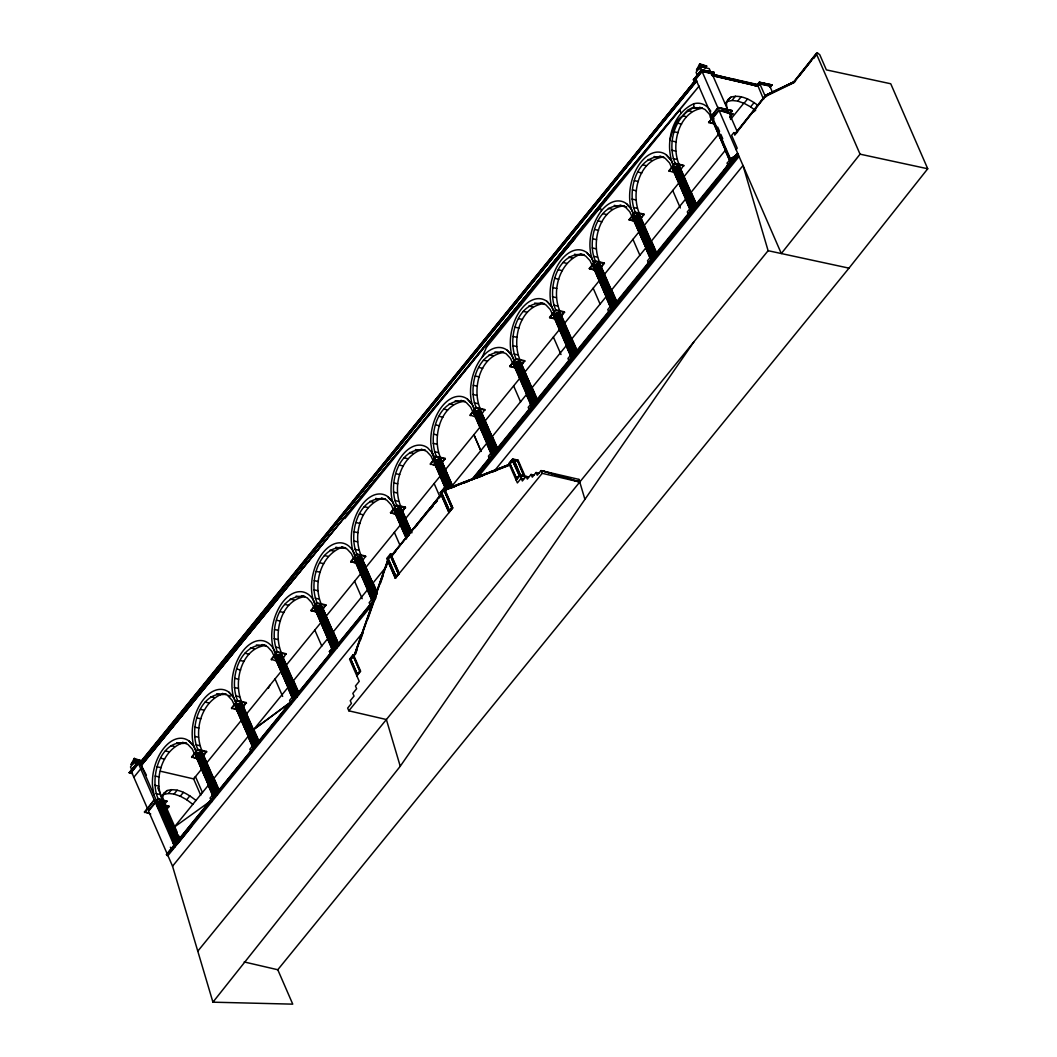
<?xml version="1.0" encoding="UTF-8"?>
<svg xmlns="http://www.w3.org/2000/svg" width="1057" height="1057" viewBox="0 0 1057 1057"><rect width="100%" height="100%" fill="white"/><g stroke="black" fill="none" stroke-linecap="round" stroke-linejoin="round"><path stroke-width="1.5" d="M395.305 507.968L392.675 501.943A36.81 22.197 -76.9 0 1 399.942 458.579A36.81 22.197 -76.9 0 1 427.689 447.851L432.445 453.096L435.074 459.121L432.392 453.149L430.86 443.94A36.81 22.197 -76.9 0 1 442.394 406.02A36.81 22.197 -76.9 0 1 467.392 399.07L472.175 404.303L474.791 410.341L472.162 404.316A36.81 22.197 -76.9 0 1 479.429 360.952A36.81 22.197 -76.9 0 1 507.175 350.211L511.945 355.456L514.561 361.481L511.932 355.469A36.81 22.197 -76.9 0 1 519.212 312.106A36.81 22.197 -76.9 0 1 546.945 301.364L551.714 306.609L554.344 312.634L551.714 306.596A36.81 22.197 -76.9 0 1 558.981 263.246A36.81 22.197 -76.9 0 1 586.727 252.517L591.497 257.749L594.113 263.788C585.855 246.691 590.572 225.471 601.499 210.62A36.81 22.197 -76.9 0 1 626.497 203.657L631.267 208.903L633.883 214.928L631.254 208.916A36.81 22.197 -76.9 0 1 638.52 165.553A36.81 22.197 -76.9 0 1 666.267 154.811L671.036 160.043L673.666 166.081C664.021 144.928 671.605 113.839 693.722 103.784L693.815 107.642C673.811 116.851 666.967 144.849 675.436 164.126M157.797 805.011L156.964 803.043L155.471 802.699L148.588 811.142L172.542 866.198L212.933 1002.181L292.749 1004.15L277.78 969.745L848.996 268.148L927.729 168.763L890.747 83.767L826.363 69.881L819.783 54.753L817.471 52.89L793.741 82.75L765.096 96.649L734.853 134.82L734.879 133.856M444.614 490.369L510.518 463.957L444.878 489.444M444.865 490.065L509.765 465.133L510.042 464.208M162.765 804.39L164.218 804.734L167.085 801.206L158.339 799.184C148.984 779.709 159.316 738.05 186.574 743.177L180.707 743.573L176.796 742.661M162.329 800.057C153.873 780.779 160.704 752.769 180.707 743.573M198.214 750.272C188.318 730.149 199.284 690.036 226.37 694.29L220.517 694.7L216.593 693.788M202.125 751.17C193.669 731.893 200.5 703.896 220.517 694.7M237.984 701.412C228.391 681.461 238.459 642.92 264.831 645.14M241.894 702.324C232.831 682.452 241.366 647.69 266.139 645.444M277.753 652.565C268.161 632.615 278.242 594.06 304.601 596.293M281.677 653.477C272.812 633.87 280.739 600.482 304.456 596.69M317.523 603.719C307.64 583.596 318.606 543.483 345.692 547.737L339.825 548.147L335.915 547.235M321.447 604.617C312.991 585.34 319.822 557.343 339.825 548.147M357.306 554.859C347.409 534.75 358.389 494.636 385.461 498.891L379.608 499.287L375.684 498.375M361.217 555.771C352.761 536.494 359.605 508.496 379.608 499.287M397.075 506.012C387.192 485.89 398.159 445.777 425.231 450.044L419.378 450.441L415.454 449.529M400.999 506.924C392.53 487.647 399.374 459.636 419.378 450.441M436.792 457.232C427.2 437.281 437.281 398.727 463.64 400.96M440.716 458.143C431.639 438.272 440.174 403.497 464.948 401.264M476.562 408.385C466.969 388.421 477.051 349.88 503.423 352.1M479.904 407.91C472.056 388.474 480.01 356.103 503.264 352.51M516.345 359.525C506.752 339.574 516.82 301.034 543.192 303.253M520.255 360.437C511.192 340.565 519.714 305.803 544.5 303.557M556.114 310.679C546.231 290.556 557.198 250.443 584.27 254.711L578.417 255.107L574.493 254.195M560.038 311.59C551.569 292.313 558.413 264.303 578.417 255.107M595.884 261.832C585.155 241.445 598.698 197.633 626.709 206.961M599.808 262.731C590.731 242.859 599.266 208.097 624.04 205.851M635.667 212.972C626.074 193.021 636.142 154.481 662.514 156.7M639.577 213.884C630.5 194.012 639.036 159.25 663.822 157.004M679.347 165.037C670.482 145.43 678.422 112.042 702.125 108.25M349.629 659.264L353.408 654.627L349.629 659.264L359.235 681.342L355.456 685.993L356.632 688.715L352.853 693.366L354.042 696.087L350.25 700.725L351.439 703.447L347.661 708.098L348.836 710.819L386.373 719.526L400.246 766.272L212.933 1002.181M523.479 478.834L521.154 478.293L517.375 482.943L508.945 463.587L512.724 458.936L518.115 460.191L525.355 476.826L519.965 475.571L516.186 480.222M765.096 96.649L765.572 95.249L795.432 81.429M669.847 140.687C670.944 134.9 677.788 111.751 686.27 116.851M175.37 842.178L176.03 839.866L178.831 840.513M163.042 803.981C164.073 800.387 158.339 800.955 156.964 803.043L173.784 841.755L173.11 842.68M163.861 805.936L163.743 804.086M213.118 795.829L195.783 756.112C194.964 751.791 205.084 750.496 202.257 755.478M252.887 746.969L235.552 707.252C235.116 703.883 242.04 701.412 242.674 705.27M292.379 697.58L275.335 658.405C274.661 654.679 283.17 652.499 282.245 657.097M332.149 648.721L315.105 609.559C314.867 606.374 320.456 604.036 322.187 606.929L334.633 635.561M371.932 599.874L354.875 560.699C354.439 557.33 361.349 554.859 361.996 558.717L372.487 582.817M410.288 529.451L401.766 509.87C401.132 506.012 394.208 508.483 394.657 511.852L406.456 538.978M401.766 509.87L401.132 511.218M445.512 488.678L434.374 463.072C434.136 459.901 439.725 457.549 441.443 460.456L452.594 486.061M491.465 453.942L474.144 414.225C473.708 410.856 480.618 408.372 481.252 412.23L496.341 446.886M481.054 412.917L481.252 412.23M531.248 405.082L513.913 365.365C513.477 361.996 520.388 359.525 521.035 363.383L534.142 393.521M491.809 454.272L474.302 412.904M520.388 364.744L521.035 363.383M571.018 356.235L553.696 316.519C553.247 313.149 560.17 310.679 560.805 314.537M610.51 306.834L593.466 267.672C592.647 263.352 602.754 262.057 599.94 267.038M642.775 223.529L640.146 217.504C641.084 212.906 632.562 215.086 633.235 218.812L650.57 258.529M690.34 209.682L673.018 169.966C672.344 166.24 680.853 164.06 679.928 168.658M730.07 160.889L712.735 121.172L713.977 118.543L712.907 118.252M354.069 656.133L387.708 560.25L388.474 560.395L386.849 565.033M387.893 560.263L353.963 655.935M355.06 654.389L388.157 560.316M355.377 654.468L357.002 649.844M360.252 640.595L362.974 632.879M367.849 619.006L377.072 592.779M380.335 583.53L383.044 575.827M195.981 800.453C188.054 794.164 177.682 787.412 167.138 790.57L164.112 793.067L162.765 796.872L163.055 800.083M441.364 494.108L391.671 555.876L392.583 555.163M482.177 357.174L486.471 347.251L699.126 86.066L612.756 189.586L141.189 765.532L526.386 295.669L574.929 238.618L574.625 236.424L141.189 765.532M268.412 688.266L269.839 685.319M141.189 760.736L134.239 758.437L130.936 764.66L135.071 759.415L141.189 760.736L139.537 762.837M706.737 66.129L699.787 63.83L696.471 70.053L700.619 64.807L706.737 66.129L705.072 68.229M734.1 159.065L736.94 153.926L738.077 154.19L734.073 159.105L736.94 153.926L738.407 154.943L474.791 478.702M157.123 805.936L159.898 803.664L162.567 803.399M157.837 807.588L158.273 806.914M158.167 808.354L158.854 807.429L173.784 841.755M400.246 766.272L693.947 341.781M718.179 178.646L715.285 182.663L718.192 178.646M728.788 163.914L720.108 175.977L728.788 163.914L729.951 164.165L732.369 161.192L731.233 160.928L731.774 161.932L712.762 118.225L710.37 117.129L718.165 107.55L731.972 110.562L730.453 113.429M157.942 807.852L158.471 807.152M158.074 808.156L158.59 807.456M770.13 87.07L771.835 84.917L759.362 82.221L757.393 84.52L763.603 99.398M770.262 87.374L771.835 84.917L769.615 85.762L761.146 83.926M134.728 758.543L133.909 758.86M140.779 762.612L134.966 761.357L130.513 766.959L132.019 770.408M133.499 763.683L135.573 761.066L138.626 761.714M700.276 63.935L699.457 64.252M711.242 73.224L709.234 68.626L700.5 66.75L696.061 72.352L697.554 75.8M699.034 69.075L701.108 66.459L704.16 67.106M597.945 210.33L597.218 208.665L597.892 210.409L600.178 207.595L601.499 210.62M700.5 66.75L702.086 71.466L695.783 79.209L696.246 80.292L693.551 80.041L701.544 69.749L714.056 72.444L711.348 74.664L712.735 74.254L708.903 72.286M702.509 71.347L711.85 73.29L714.056 72.444L711.81 74.545L757.525 84.824L759.494 82.525L771.835 84.917L769.628 85.762L772.39 92.078M728.656 113.007L719.064 110.483L712.762 118.225M733.888 133.063L736.623 133.142M734.747 134.107L765.572 95.249L767.223 95.606M734.747 134.437L765.929 95.143M753.575 112.002L755.61 109.439M736.108 149.645L737.231 148.231L731.629 135.375L733.875 132.548L734.853 134.82M816.731 52.916L793.767 81.878L765.109 95.777M816.374 53.669L793.701 82.287L765.043 96.187M799.079 76.104L811.34 60.632M813.388 58.056L815.436 55.466M813.837 58.201L815.885 55.611M816.48 54.052L860.054 154.163L781.321 253.548L719.064 110.483M712.22 75.655L757.869 86.238L757.393 84.52L712.841 74.452L714.056 72.444L712.695 74.149L757.869 86.238L759.864 83.926L759.415 82.327L759.732 83.635L757.618 86.212M734.153 80.464L735.064 79.341M478.491 348.704L695.559 80.187L693.418 79.724L701.676 70.053L714.188 72.748L711.982 73.594L702.086 71.466L718.152 108.395M597.892 210.409L600.178 207.595M156.634 801.1L154.018 795.062L152.485 785.853A36.81 22.197 -76.9 0 1 164.02 747.933A36.81 22.197 -76.9 0 1 189.018 740.983L193.814 746.189L196.43 752.227L193.814 746.189A36.81 22.197 -76.9 0 1 201.068 702.839A36.81 22.197 -76.9 0 1 228.814 692.097L233.584 697.329L236.213 703.367L233.571 697.356L228.814 692.097M191.568 826.548L177.682 843.645L176.03 839.866L173.163 843.38M132.495 773.658L129.271 772.641L137.965 761.952L140.211 762.744L695.559 80.187L140.079 762.441L140.462 763.867M138.348 763.379L131.478 771.821L129.271 772.641L132.402 773.433M131.544 771.927L137.965 761.952L129.403 772.944L131.61 772.125L138.493 763.683L140.304 763.101L696.246 80.292M154.005 794.97L140.462 763.867L695.744 81.878M146.408 775.191L140.462 763.867L695.704 81.918M138.018 762.057L138.493 763.683L140.607 764.185L696.88 80.953M133.843 777.265L140.726 768.822M344.833 518.67L612.756 189.586L679.73 109.888L681.038 112.914M150.728 813.982L144.439 811.987L153.952 800.294L156.502 801.431L158.074 798.577L156.238 800.823M144.703 812.582L153.952 800.294M710.634 117.737L718.165 107.55L731.972 110.562M197.712 758.913L191.608 756.944L197.751 749.4L206.511 751.435L203.697 755.808M242.449 708.216L246.281 702.588L237.534 700.553L231.391 708.098L237.481 710.053M283.25 658.115L286.051 653.728L277.304 651.707L271.16 659.251L277.251 661.206M317.034 612.36L310.93 610.391L317.074 602.847L325.833 604.881L323.019 609.255M356.804 563.5L350.713 561.544L356.856 554L365.603 556.035L362.789 560.408M396.573 514.653L390.482 512.698L396.626 505.154L405.373 507.175L402.572 511.562M441.258 464.036L445.089 458.394L436.343 456.373L430.199 463.917L436.29 465.873M481.027 415.176L484.859 409.548L476.112 407.513L469.969 415.057L476.073 417.026M515.842 368.166L509.738 366.211L515.882 358.667L524.642 360.701L521.828 365.075M561.597 316.228L564.412 311.841L555.665 309.82L549.521 317.364L555.612 319.32M595.395 270.473L589.291 268.504L595.435 260.96L604.181 262.995L601.38 267.368M635.165 221.613L629.06 219.658L635.204 212.113L643.964 214.148L641.15 218.522M679.902 170.93L683.734 165.288L674.987 163.267L668.843 170.811L674.934 172.767M714.664 123.973L708.824 122.612L712.193 117.552L710.37 117.129M148.324 810.547L154.216 803.307M713.33 116.587L718.8 109.875M191.872 757.552L197.751 749.4M231.655 708.705L237.534 700.553M271.424 659.845L277.304 651.707M311.194 610.999L317.074 602.847M350.964 562.152L356.856 554M390.746 513.292L396.626 505.154M430.463 464.512L436.343 456.373M470.233 415.665L476.112 407.513M510.002 366.819L515.882 358.667M549.785 317.959L555.665 309.82M589.555 269.112L595.435 260.96M629.325 220.266L635.204 212.113M669.107 171.419L674.987 163.267M708.824 122.612L712.458 118.159M162.527 795.009L164.112 793.067M725.34 103.163L730.916 97.165C740.547 94.218 750.404 99.662 757.882 105.383M158.642 800.955L161.602 801.14M161.959 796.119L167.138 790.57M394.261 511.562L406.588 538.423M632.839 218.522L650.901 258.859M727.414 101.472L731.986 100.481L735.487 96.174M163.98 794.454L168.446 793.477L171.617 789.592M203.433 755.2L206.511 751.435M243.202 706.353L246.281 702.588M322.755 608.647L325.833 604.881M402.307 510.954L405.373 507.175M442.024 462.173L445.089 458.394M521.563 364.467L524.642 360.701M561.346 315.62L564.412 311.841M601.116 266.76L604.181 262.995M640.886 217.914L643.964 214.148M731.986 100.481L737.68 101.089L741.182 96.782M168.446 793.477L174.022 794.071L177.193 790.187M164.707 805.659L164.628 804.813L169.107 806.399L166.041 810.177M729.7 117.195L732.765 113.429L729.964 117.803M200.764 795.287L193.629 778.903L202.733 767.739M206.366 763.273L241.762 719.804M245.858 714.77L282.179 670.164M286.262 665.144L320.932 622.56M326.032 616.297L360.701 573.713M364.784 568.692L401.501 523.611M405.584 518.591L440.24 476.02M445.341 469.77L480.539 426.526M484.648 421.479L520.123 377.904M524.285 372.791L559.708 329.282M563.592 324.512L600.336 279.392M604.393 274.41L640.08 230.571M644.083 225.656L679.519 182.148M683.033 177.827L719.209 133.393M730.519 119.494L744.102 102.82M193.986 778.481L195.492 776.631L202.468 792.658M737.68 101.089L744.049 103.282L747.563 98.975M174.022 794.071L180.271 796.212L183.429 792.327M744.049 103.282L750.615 106.863L754.13 102.555M180.271 796.212L186.706 799.726L189.864 795.842M441.403 494.795L449.014 512.592L440.227 492.747L444.006 488.096L446.781 488.744M387.668 558.691L390.641 555.52L398.542 573.674L395.899 576.924L387.668 558.691L395.899 576.924M441.205 492.945L444.165 489.787L452.052 507.928L449.423 511.165L441.205 492.945L449.423 511.165M387.998 558.77L390.641 555.52M441.522 493.024L444.165 489.787M391.552 555.387L441.522 493.989M441.734 493.949L391.513 555.837L399.269 573.687L390.482 553.842L386.703 558.492L395.331 578.298L452.806 507.941L445.037 490.104M393.614 553.894L395.688 551.358M414.331 528.447L437.136 500.45M439.21 497.9L441.284 495.35M430.199 509.527L433.304 505.708M435.378 503.158L437.453 500.608M179.849 839.76L174.233 827.142L208.242 785.391L213.052 796.449M386.505 566.433L373.108 582.883L376.715 591.167M452.594 485.255L486.59 443.504L491.413 454.563M218.535 791.64L215.813 791.006L210.079 798.048L211.717 801.827M258.304 742.794L255.583 742.159L249.848 749.202L251.5 752.98M298.074 693.934L295.352 693.313L289.618 700.342L291.27 704.134M330.497 654.019L329.401 651.495L335.135 644.453L339.205 645.404M496.882 449.753L494.161 449.119L488.44 456.162L490.078 459.94M538.026 401.224L533.944 400.273L528.209 407.315L529.306 409.839M576.435 352.047L573.713 351.426L567.979 358.455L569.631 362.247M616.205 303.2L613.483 302.566L607.762 309.609L608.858 312.132M655.987 254.354L653.266 253.72L647.531 260.762L649.17 264.541M695.757 205.494L693.035 204.873L687.301 211.902L688.953 215.694M374.799 598.711L166.464 854.584L166.795 855.338L167.931 855.602L373.055 603.666M471.488 479.944L736.94 153.926M375.169 598.672L166.464 854.584L167.614 854.849M472.215 479.68L737.271 154.679L472.849 479.442M166.795 855.338L374.997 599.623M168.591 853.646L176.545 844.292M395.569 576.845L398.212 573.594L390.31 555.44M449.093 511.086L451.722 507.849L443.834 489.708M395.331 578.298L399.11 573.647M448.855 512.566L452.634 507.902L444.006 488.096L444.112 489.008M477.381 477.856L739.068 156.449M172.542 866.198L363.331 631.861M494.887 470.286L743.018 165.526L768.109 250.694L197.778 951.181M508.945 463.587L512.724 458.936L522.343 481.014L526.122 476.377L528.447 476.905M350.514 659.317L353.487 656.146L350.845 659.396L357.438 674.525L350.845 659.396M509.844 463.64L512.486 460.39L519.397 475.597L516.754 478.834L509.844 463.64L516.754 478.834M510.174 463.706L513.24 459.887L518.115 460.191M513.887 459.887L520.467 475.003L524.193 475.861L520.229 475.28L513.887 459.887L517.626 460.76L524.47 476.773M523.968 476.152L517.626 460.76M357.107 674.458L359.75 671.208L353.17 656.067M516.437 478.768L519.066 475.518M358.31 673.441L360.08 671.287L354.148 657.665M356.87 675.899L360.648 671.261L353.408 654.627M534.195 475.161L531.09 474.448L527.311 479.098L526.122 476.377M539.255 473.272L536.058 472.519L532.279 477.169L531.09 474.448M541.025 470.603L542.201 473.325L579.764 482.032L578.985 479.402L541.025 470.603L537.247 475.24L536.058 472.519M348.836 710.819L542.201 473.325M340.83 641.678L342.904 639.194M301.047 690.525L298.972 693.009L293.555 680.589L327.551 638.838L332.374 649.896M303.134 688.054L306.253 684.328M308.34 681.844L310.414 679.374M275.851 722.023L278.969 718.298M222.538 786.989L219.42 790.715L214.016 778.282L248.012 736.531L252.227 746.216M129.271 772.641L138.097 762.256L140.079 762.441L140.475 763.867M179.65 839.562L185.913 832.176M188.014 829.732L190.101 827.261M754.473 85.511L757.737 85.934L759.732 83.635M682.36 115.94L687.79 110.073L693.815 107.034M440.227 492.747L443.781 489.417M730.916 97.165L727.824 99.702L726.436 103.586L726.872 108.514M166.544 808.433L169.107 806.399L164.892 805.421M794.217 81.336L793.741 82.75M174.233 827.142L211.281 800.493M533.64 402.876L532.847 403.43L515.155 362.749M329.401 651.495L331.647 650.227M166.53 807.786L169.107 806.399M765.294 95.46L794.996 81.27M447.455 488.744L509.58 464.684M444.627 490.012L509.778 464.776M450.982 488.043L455.527 486.286M464.618 482.772L469.163 481.001M478.253 477.487L482.798 475.729M491.901 472.202L496.446 470.444M711.889 73.409L714.096 72.55M445.103 489.272L446.437 489.814M387.708 560.25L395.49 578.338M735.117 133.684L735.857 133.671M160.809 803.399L161.721 803.307M702.284 107.854L693.815 107.642L697.739 108.554M730.902 158.999L727.031 163.108L728.352 166.134M721.627 110.483L728.709 112.016M860.054 154.163L927.729 168.763M768.109 250.694L848.996 268.148M718.43 108.158L732.237 111.17M712.55 75.457L757.79 86.04L757.525 84.824M724.283 112.002L733.029 114.024M687.896 110.628L691.807 111.527M708.56 122.017L714.889 123.484M677.656 123.193L681.58 124.092M674.168 131.781L678.092 132.68M672.173 141.03L676.084 141.942M671.816 150.213L675.727 151.125M673.124 158.59L677.048 159.501M654.045 156.489L657.969 157.401M675.251 163.861L683.998 165.896M648.113 159.475L652.037 160.387M642.577 164.8L646.501 165.698M637.886 172.04L641.81 172.952M634.398 180.628L638.322 181.54M632.39 189.877L636.314 190.788M632.033 199.06L635.957 199.971M633.354 207.449L637.279 208.348M614.276 205.349L618.186 206.26M635.468 212.721L644.228 214.743M608.343 208.321L612.254 209.233M602.807 213.646L606.731 214.558M629.06 219.658L634.9 221.005M598.117 220.887L602.028 221.798M594.629 229.475L598.539 230.386M592.62 238.737L596.544 239.635M592.264 247.906L596.188 248.818M593.585 256.296L597.496 257.208M595.699 261.568L604.445 263.603M568.574 257.181L572.484 258.08M563.037 262.493L566.948 263.404M589.291 268.504L595.131 269.865M558.334 269.746L562.258 270.645M554.846 278.335L558.77 279.233M552.851 287.583L556.762 288.495M552.494 296.766L556.405 297.678M553.802 305.143L557.726 306.054M534.723 303.042L538.647 303.954M555.929 310.414L564.676 312.449M528.791 306.028L532.715 306.94M523.268 311.353L527.179 312.251M550.974 317.695L553.894 318.382M518.564 318.593L522.488 319.505M515.076 327.181L519 328.093M513.068 336.43L516.992 337.342M512.711 345.613L516.635 346.524M514.032 354.003L517.956 354.901M494.953 351.902L498.864 352.813M516.146 359.274L524.906 361.296M489.021 354.875L492.945 355.786M509.738 366.211L515.578 367.559M483.485 360.199L487.409 361.111M478.795 367.44L482.705 368.351M475.306 376.028L479.217 376.939M473.298 385.29L477.222 386.188M472.941 394.459L476.866 395.371M474.263 402.849L478.174 403.761M455.171 400.748L459.095 401.66M476.377 408.121L485.123 410.156M449.251 403.721L453.162 404.633M443.715 409.046L447.626 409.957M439.012 416.286L442.936 417.198M435.524 424.888L439.448 425.786M433.529 434.136L437.439 435.048M513.662 460.178L517.402 461.037M512.249 460.257L519.397 475.597M433.172 443.319L437.083 444.231M434.48 451.696L438.404 452.607M435.18 460.588L432.445 453.096M436.607 456.968L445.354 459.002M409.535 452.502L413.446 453.413M403.999 457.826L407.923 458.738M433.119 464.591L436.026 465.265M399.295 465.067L403.219 465.978M395.807 473.668L399.731 474.567M393.812 482.917L397.723 483.829M393.455 492.1L397.366 493.011M452.052 507.928L444.059 490.369L441.879 493.051L449.516 510.584M394.763 500.476L398.687 501.388M396.89 505.748L405.637 507.783M369.752 501.362L373.676 502.273M364.229 506.686L368.14 507.585M390.482 512.698L394.856 513.715M359.525 513.927L363.449 514.838M356.037 522.515L359.961 523.426M354.042 531.763L357.953 532.675M353.672 540.946L357.596 541.858M393.257 554.489L390.482 553.842L390.733 555.269M354.993 549.336L358.918 550.235M357.107 554.608L365.867 556.629M329.982 550.208L333.906 551.12M324.446 555.533L328.37 556.444M350.713 561.544L355.086 562.562M398.542 573.674L390.535 556.114L388.368 558.77L395.992 576.303M319.756 562.773L323.667 563.685M316.268 571.361L320.179 572.273M314.259 580.623L318.183 581.522M313.903 589.793L317.827 590.704M315.224 598.183L319.135 599.094M296.145 596.082L300.056 596.994M317.338 603.455L326.085 605.489M290.213 599.055L294.123 599.966M284.677 604.379L288.601 605.291M310.93 610.391L316.77 611.752M279.973 611.62L283.897 612.532M276.485 620.221L280.409 621.12M274.49 629.47L278.414 630.382M274.133 638.653L278.044 639.564M275.441 647.029L279.365 647.941M256.362 644.929L260.286 645.84M277.568 652.301L286.315 654.336M250.43 647.915L254.354 648.826M244.907 653.239L248.818 654.138M240.203 660.48L244.127 661.391M236.715 669.068L240.639 669.979M234.72 678.317L238.631 679.228M234.363 687.499L238.274 688.411M235.671 695.876L239.595 696.788M222.446 693.392L230.373 696.206M237.799 701.161L246.545 703.182M210.66 696.761L214.584 697.673M234.297 708.771L237.217 709.445M205.124 702.086L209.048 702.997M200.434 709.326L204.345 710.238M196.946 717.914L200.856 718.826M194.937 727.163L198.861 728.075M194.58 736.346L198.505 737.258M195.902 744.736L199.813 745.647M198.016 750.008L206.776 752.042M170.864 745.647L174.788 746.546M191.608 756.944L198.901 758.635M165.328 750.959L169.252 751.871M160.638 758.213L164.548 759.111M157.149 766.801L161.06 767.699M160.492 771.227L193.629 778.903M155.141 776.049L159.065 776.961M154.784 785.232L158.709 786.144M156.106 793.609L160.017 794.52M158.074 798.577L167.085 801.206M154.216 800.902L156.502 801.431M144.439 811.987L148.958 813.031M244.18 961.949L277.78 969.745M759.362 82.221L771.967 85.221L769.773 86.066L759.864 83.926L765.651 97.218M714.188 72.748L701.544 69.749L693.551 80.041L695.783 79.209L711.85 116.138M712.088 75.364L757.737 85.934M543.272 471.118L579.764 482.032L543.351 471.145M705.957 71.268L701.597 69.854M712.735 121.172L714.215 122.387M633.235 218.812L634.715 220.041M515.393 366.594L513.913 365.365M434.374 463.072L435.841 464.3M396.124 513.081L394.657 511.852M316.585 610.774L315.884 610.51L332.281 648.179M195.783 756.112L197.263 757.327M162.553 803.399L163.267 803.664M699.668 107.246L704.993 109.466L709.339 114.103L711.784 119.481M659.898 156.092L665.223 158.312L669.57 162.963L672.014 168.327M620.129 204.952L625.44 207.159L629.8 211.81L632.231 217.187M580.359 253.799L585.67 256.019L590.031 260.656L592.462 266.034M540.576 302.646L545.901 304.865L550.248 309.516L552.692 314.88M500.807 351.505L506.118 353.712L510.478 358.363L512.909 363.74M461.037 400.352L466.348 402.558L470.709 407.209L473.14 412.587M421.32 449.133L426.632 451.339L430.992 455.99L433.423 461.367M381.537 497.979L386.862 500.199L391.209 504.85L393.653 510.214M341.768 546.839L347.079 549.045L351.439 553.696L353.884 559.074M301.998 595.686L307.31 597.892L311.67 602.543L314.101 607.92M262.215 644.532L267.54 646.752L271.887 651.403L274.331 656.767M182.65 742.265L187.961 744.485L192.321 749.122L194.765 754.5M750.615 106.863L755.623 110.628M186.706 799.726L192.823 804.337M673.798 170.93L673.018 169.966M594.245 268.623L593.466 267.672M554.476 317.483L553.696 316.519M474.923 415.176L474.144 414.225M355.667 561.663L354.875 560.699M227.757 695.598L232.117 700.249L234.562 705.627M546.945 301.364L551.714 306.596M355.403 556.999A36.81 22.197 -76.9 0 1 358.178 510.795A36.81 22.197 -76.9 0 1 387.906 496.698L392.675 501.93L395.305 507.968M666.267 154.811L671.023 160.056M431.89 452.911L435.246 460.508M626.497 203.657L631.254 208.916M586.727 252.517L591.484 257.763M507.175 350.211L511.932 355.469M467.392 399.07L472.162 404.316M387.906 496.698L392.675 501.943M189.018 740.983L193.775 746.229M699.787 63.83L700.619 64.807M134.239 758.437L135.071 759.415M164.218 804.734L163.24 803.294L178.977 839.509M577.584 351.466L571.916 338.702L605.912 296.951L610.127 306.622M275.335 658.405L292.512 697.039M235.552 707.252L253.389 747.391M728.062 110.536L711.982 73.594L712.286 74.664M728.96 112.623L737.482 132.204M701.993 71.268L695.651 78.905L693.418 79.724L695.559 80.187M717.677 127.065L719.592 131.451M720.861 134.371L722.763 138.758M716.831 128.425L718.152 131.438M720.768 137.463L722.737 141.982M712.907 119.851L730.612 160.532M713.528 122.136L729.911 159.792M712.695 120.538L729.753 159.713M730.004 161.51L725.194 150.451L691.199 192.202L696.457 204.305M679.81 166.795L696.471 205.018M679.307 166.385L696.352 205.56M678.607 166.121L695.665 205.296M677.788 166.028L694.832 205.203M676.863 166.121L693.907 205.296M693.035 204.873L694.687 208.652M675.925 166.385L692.982 205.56M675.04 166.795L692.084 205.97M674.247 167.336L691.952 208.018M673.613 167.971L690.657 207.146M683.007 190.775L684.315 193.788M686.944 199.813L688.913 204.331M673.177 168.658L690.882 209.339M674.445 172.436L690.842 210.105M672.979 169.331L690.67 210.013M690.274 210.303L685.464 199.245L651.469 240.996L656.886 253.442M672.714 190.485L680.325 207.978M640.027 215.654L657.084 254.829M639.525 215.232L656.582 254.407M644.083 226.555L651.297 243.123M652.605 246.136L654.574 250.654M638.838 214.967L655.882 254.142M638.005 214.875L655.049 254.05M637.094 214.967L654.138 254.142M653.266 253.72L654.362 256.243M636.155 215.232L653.86 255.913M635.257 215.654L652.962 256.322M634.477 216.196L652.169 256.877M633.843 216.817L651.535 257.498M639.3 230.585L641.269 235.103M642.577 238.116L644.545 242.634M649.13 253.191L650.451 256.204M633.407 217.504L650.451 256.679M634.028 219.777L650.412 257.446M649.896 257.776L645.695 248.091L611.686 289.856L617.103 302.302M632.945 239.331L639.921 255.371M600.257 264.501L616.654 302.17M599.755 264.091L616.799 303.253M601.037 267.87L605.621 278.414M606.929 281.426L608.898 285.945M610.206 288.957L612.175 293.476M599.068 263.827L616.112 303.002M598.236 263.735L615.94 304.416M597.324 263.827L615.015 304.495M613.483 302.566L615.134 306.345M596.386 264.078L613.43 303.253M595.487 264.501L612.532 303.676M594.695 265.043L612.399 305.724M594.06 265.677L611.765 306.358M600.178 280.937L602.146 285.469M603.468 288.482L605.423 293M608.713 300.532L610.669 305.05M593.624 266.351L611.329 307.032M594.906 270.13L610.642 306.292M593.426 267.038L611.131 307.719M593.175 288.191L600.151 304.218M560.487 313.348L576.871 351.016M559.985 312.938L577.03 352.113M560.606 315.211L564.53 324.248M565.852 327.26L571.745 340.83M573.713 345.348L575.021 348.361M559.285 312.674L576.342 351.849M558.466 312.581L575.51 351.756M557.541 312.674L574.598 351.849M573.713 351.426L574.81 353.936M556.603 312.938L573.66 352.113M555.718 313.348L573.423 354.029M554.925 313.889L572.63 354.571M554.291 314.524L571.996 355.205M555.823 319.254L557.792 323.772M559.1 326.785L561.069 331.303M565.654 341.847L566.962 344.859M569.591 350.884L571.56 355.403M553.855 315.211L571.56 355.879M553.657 315.884L570.859 355.152M570.357 355.482L566.142 345.798L532.147 387.549L537.564 399.995M553.392 337.038L561.003 354.531M519.912 303.636L520.625 305.301M520.705 362.207L537.762 401.383M535.45 396.534L536.771 399.546M520.203 361.785L537.26 400.96M520.824 364.057L525.421 374.614M526.73 377.626L528.698 382.145M530.006 385.158L533.944 394.195M519.515 361.52L536.56 400.695M518.683 361.428L535.727 400.603M517.771 361.52L534.816 400.695M533.944 400.273L535.04 402.796M516.833 361.785L533.877 400.96M515.935 362.194L532.992 401.369M514.521 363.37L532.213 404.051M519.978 377.138L523.915 386.175M525.223 389.187L527.192 393.719M514.085 364.057L531.79 404.739M513.874 364.731L531.09 403.999M531.182 405.716L526.373 394.644L492.377 436.409L497.794 448.855M513.623 385.897L520.599 401.924M485.744 345.586L486.471 347.251M480.935 411.054L497.332 448.723M480.433 410.645L497.477 449.806M482.362 415.93L491.545 437.017M492.853 440.029L494.821 444.548M479.746 410.38L496.79 449.555M478.913 410.288L495.958 449.463M478.002 410.38L495.046 449.542M494.161 449.119L495.812 452.898M477.064 410.631L494.108 449.806M476.165 411.054L493.209 450.229M475.373 411.596L493.077 452.277M474.738 412.23L491.782 451.405M480.869 427.49L482.824 432.022M486.101 439.553L488.07 444.072M474.104 413.591L491.967 454.351M441.165 459.901L452.964 487.026M440.663 459.491L452.462 486.603M443.9 467.789L441.443 460.456M445.208 470.801L447.177 475.32M448.498 478.332L450.454 482.851M439.976 459.227L451.775 486.352M439.144 459.134L451.59 487.766M438.219 459.227L450.678 487.858M437.294 459.491L449.74 488.109M436.396 459.901L448.855 488.532M435.603 460.442L448.062 489.074M434.969 461.077L446.767 488.202M434.533 461.764L446.331 488.876M435.154 464.036L445.644 488.136M434.335 462.438L446.133 489.563M434.136 483.525L439.844 496.645M401.449 508.681L411.939 532.794M400.947 508.272L411.437 532.371M404.184 516.569L410.09 530.125M400.259 508.007L410.75 532.12M399.427 507.915L410.565 533.534M398.502 508.007L409.654 533.613M397.577 508.272L409.376 535.384M396.679 508.681L408.478 535.807M395.886 509.223L407.685 536.348M395.252 509.857L407.051 536.982M400.722 523.625L402.03 526.637M404.646 532.662L406.615 537.181M394.816 510.544L406.615 537.656M394.367 532.371L400.075 545.491M361.679 557.541L376.754 592.197M373.795 585.829L375.763 590.361M361.177 557.118L376.9 593.281M361.785 559.391L363.753 563.909M365.061 566.922L372.275 583.504M373.597 586.516L375.552 591.035M360.477 556.854L376.873 594.523M359.644 556.762L376.041 594.43M358.733 556.854L375.777 596.029M376.001 598.13L374.905 595.606L369.17 602.649L370.267 605.172M357.795 557.118L374.839 596.293M356.909 557.528L374.601 598.209M356.117 558.083L373.808 598.764M355.482 558.704L373.174 599.385M355.046 559.391L372.751 600.072M354.835 560.065L371.892 599.24M371.549 599.663L367.334 589.978L333.338 631.742L338.742 644.149M354.584 581.231L362.194 598.711M350.779 660.215L354.729 669.292M335.954 638.573L337.91 643.092M321.896 606.388L338.94 645.563M321.394 605.965L338.438 645.14M326.6 618.794L322.187 606.929M327.921 621.807L329.89 626.325M331.198 629.338L333.814 635.363M335.782 639.881L337.091 642.894M320.707 605.714L337.751 644.889M319.875 605.621L336.919 644.796M318.963 605.714L336.007 644.876M336.773 648.232L335.135 644.453L332.968 648.919L315.277 608.237M318.025 605.965L335.069 645.14M317.126 606.388L334.831 647.069L334.038 647.611L316.334 606.929M315.699 607.564L333.404 648.245M321.169 621.318L323.138 625.85M329.692 640.912L331.66 645.431M315.065 608.924L332.44 649.275M314.814 630.078L321.79 646.104M282.127 655.234L298.51 692.903M281.624 654.825L298.669 694M280.937 654.56L297.982 693.736M280.105 654.468L297.149 693.643M279.193 654.56L296.237 693.736M295.352 693.313L297.004 697.091M278.255 654.825L295.299 694M277.357 655.234L294.401 694.409M276.564 655.776L294.269 696.457M275.93 656.41L293.635 697.091M276.802 659.634L278.771 664.153M286.645 682.227L287.953 685.24M290.569 691.265L292.538 695.783M275.494 657.097L293 698.452L275.296 657.771M291.996 697.369L287.781 687.684L253.786 729.436L259.52 742.344M275.045 678.924L282.655 696.418M242.357 704.094L259.401 743.269M241.855 703.671L258.899 742.846M242.463 705.944L246.4 714.981M247.708 718.007L254.922 734.575M256.243 737.588L258.199 742.106M241.155 703.407L258.212 742.582M240.322 703.315L258.027 743.996M239.41 703.407L257.115 744.088M255.583 742.159L256.679 744.683M238.472 703.671L256.177 744.353M237.587 704.081L255.279 744.762M236.794 704.636L254.499 745.317L253.865 745.938L236.16 705.257M239.001 712.999L241.617 719.024M242.938 722.037L244.894 726.555M246.215 729.568L248.184 734.087M235.724 705.944L253.429 746.625M235.513 706.618L253.218 747.299M202.574 752.941L218.971 790.61M202.072 752.518L219.116 791.693M203.354 756.31L212.523 777.397M201.385 752.267L218.429 791.429M200.553 752.174L218.257 792.856M199.641 752.254L217.346 792.935M215.813 791.006L217.451 794.785M198.703 752.518L215.747 791.693M197.804 752.941L214.848 792.116M197.012 753.482L214.069 792.658M196.377 754.117L214.082 794.798L213.646 795.472L195.955 754.79M207.093 779.934L209.061 784.453M196.562 757.063L212.959 794.732M195.743 755.478L212.787 794.653M157.77 787.769L177.14 832.255M178.435 835.228L180.377 839.694M162.923 802.118L179.584 840.355M162.421 801.708L179.439 840.883M165.156 808.909L167.098 813.388M168.407 816.361L170.349 820.827M171.644 823.799L178.765 840.183M161.721 801.444L178.752 840.632M160.902 801.351L177.92 840.54M159.977 801.444L177.008 840.619M159.039 801.695L176.07 840.883M158.154 802.118L175.171 841.306M157.361 802.659L175.039 843.341M157.559 805.249L158.603 807.667M159.25 809.16L173.546 842.006M138.493 763.683L155.207 802.091M155.471 802.699L174.815 847.159M134.966 761.357L136.459 764.806M170.388 847.225L171.71 850.251M131.61 772.125L147.663 809.028M578.985 479.402L584.917 499.393M140.304 763.101L140.607 764.185M693.722 103.784A36.81 22.197 -76.9 0 1 710.806 111.21M233.584 697.329A36.81 22.197 -76.9 0 1 245.951 647.571A36.81 22.197 -76.9 0 1 276.115 654.375M275.851 654.693A36.81 22.197 -76.9 0 1 283.355 601.354A36.81 22.197 -76.9 0 1 315.884 605.529M315.633 605.846A36.81 22.197 -76.9 0 1 323.138 552.507A36.81 22.197 -76.9 0 1 355.667 556.682M473.906 434.678L481.094 451.379L473.906 434.678M606.203 200.196L605.489 198.518L606.203 200.196M290.583 702.192L253.786 729.436L290.583 702.231M738.037 154.23L730.453 158.907L738.05 154.23"/></g></svg>
